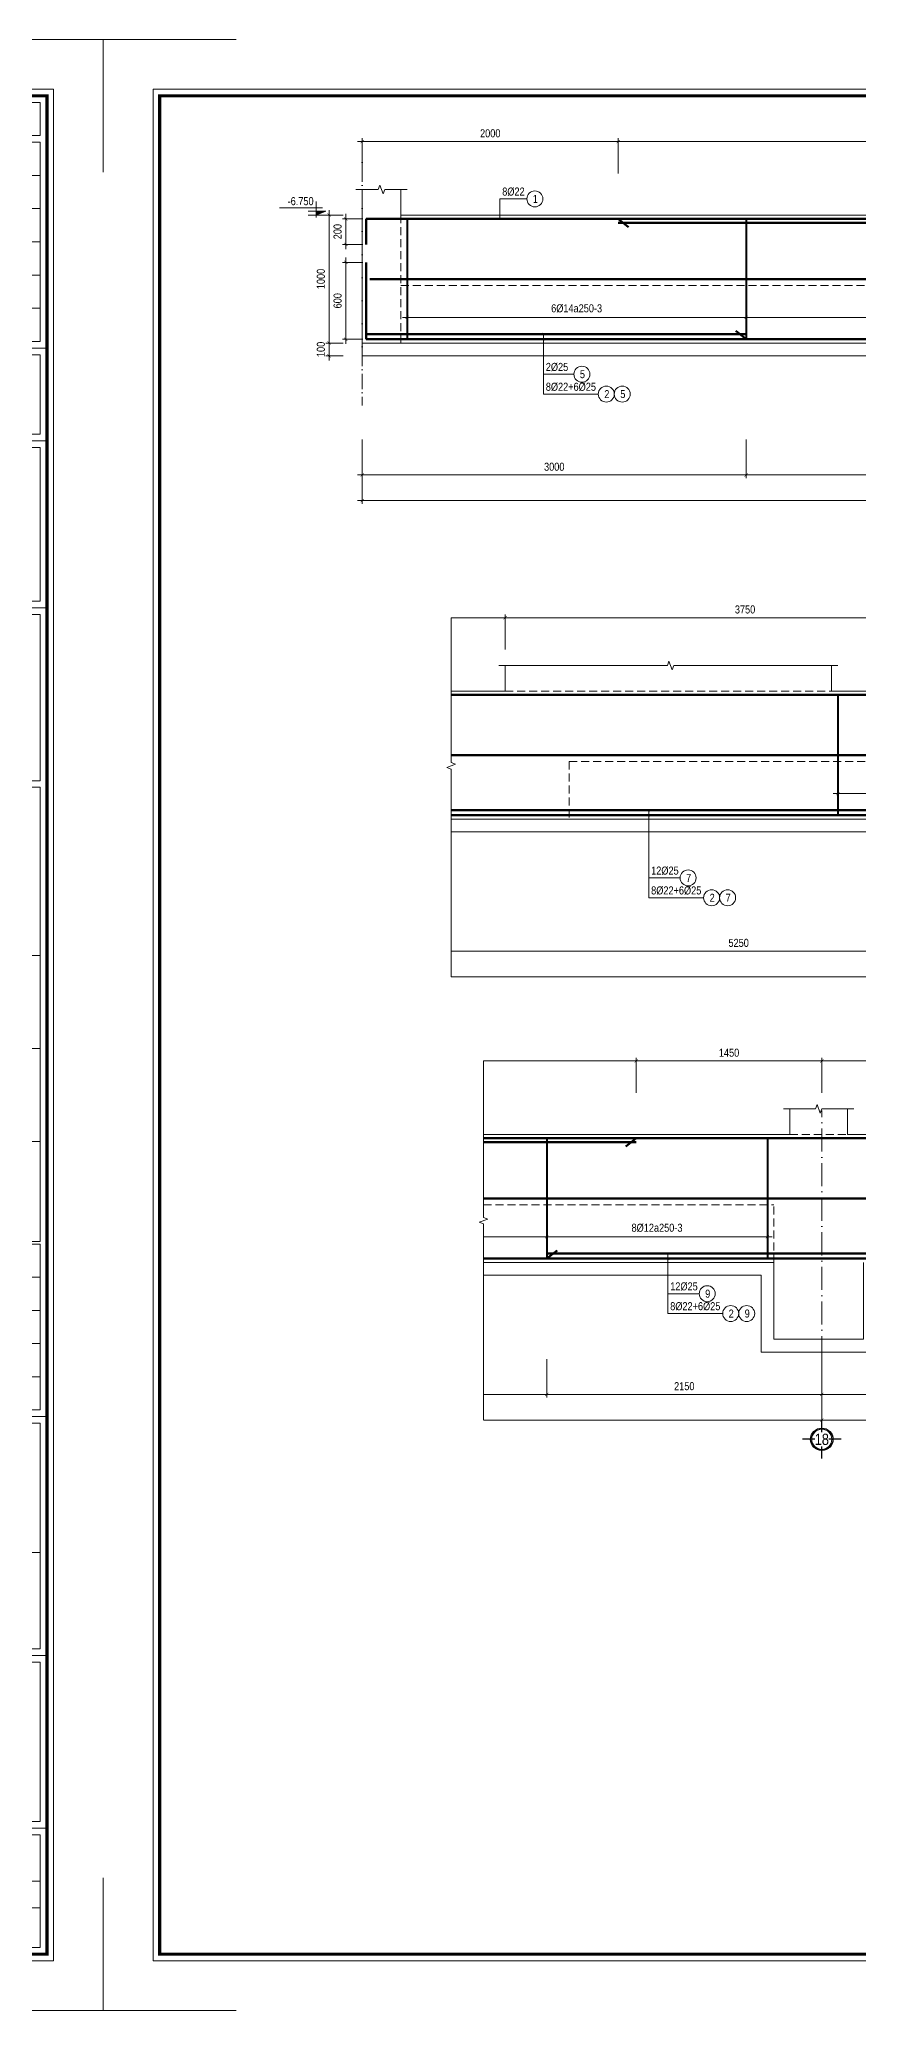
# Model space of a CAD drawing. Header units: millimetres. Extents: x 3014920 to 3563667, y -1638653 to -1356471.
# Drawn here: x 3214324 to 3220726, y -1621074 to -1605675 of the extents above; entities that cross this region are included whole.
import ezdxf
from ezdxf.enums import TextEntityAlignment as Align
from ezdxf.xclip import XClip

# ---------------------------------------------------------------- set-up
doc = ezdxf.new("R2010")
doc.units = ezdxf.units.MM
doc.header["$MEASUREMENT"] = 0
doc.header["$XCLIPFRAME"] = 0
doc.header["$PDMODE"] = 2
for name, pattern in [('6 TANG DIEN HINH 14-15$0$ACAD_ISO10W100', [18, 12, -3, 0, -3]), ('ACAD_ISO04W100', [30, 24, -3, 0, -3]), ('HIDDEN', [0.375, 0.25, -0.125])]:
    doc.linetypes.add(name, pattern=pattern)
doc.layers.get('0').update_dxf_attribs({"lineweight": 9})
doc.layers.get('Defpoints').update_dxf_attribs({"color": 10, "lineweight": 0})
for name, color, linetype, lineweight in [('2', 2, 'Continuous', 20), ('CDAI', 21, 'Continuous', 40), ('CTHEP', 50, 'Continuous', 50), ('DBAO', 90, 'Continuous', 13), ('DGIONG', 130, 'Continuous', 13), ('DMo', 9, 'HIDDEN', 9), ('HATCH', 154, 'Continuous', 9), ('KTH', 154, 'Continuous', 9), ('Net khuat', 8, 'HIDDEN', 13), ('TEXT', 7, 'Continuous', 15), ('TRUC', 251, 'ACAD_ISO04W100', 9)]:
    doc.layers.add(name, color=color, linetype=linetype, lineweight=lineweight)
doc.layers.add('8', color=8, linetype='Continuous')
doc.styles.add('HELVECONDENSE', font='VHELVCN_0.TTF')
doc.styles.add('Star-HelCon', font='VHELVCN_0.TTF')
doc.styles.add('TTP-HelCon', font='VHELVCN_0.TTF')
doc.styles.add('VNI-HELVE-CONDENSE', font='VHELVCN_0.TTF')
doc.dimstyles.new('kc-25', dxfattribs={"dimtxt": 62.5, "dimasz": 20, "dimexe": 20, "dimexo": 50, "dimgap": 25, "dimtad": 3, "dimdec": 0, "dimzin": 0, "dimdsep": 46, "dimtxsty": 'VNI-HELVE-CONDENSE', "dimblk": 'DIM', "dimcen": 2.5, "dimclrd": 256, "dimclre": 154, "dimclrt": 7, "dimaunit": 1, "dimadec": 0, "dimazin": 0, "dimtfac": 1, "dimtdec": 0, "dimtix": 1, "dimtmove": 0, "dimatfit": 3, "dimldrblk": 'DOT', "dimfxl": 1, "dimtolj": 1, "dimtzin": 0, "dimarcsym": 0})
doc.dimstyles.new('TTP-25', dxfattribs={"dimscale": 25, "dimtxt": 2.5, "dimasz": 1, "dimexe": 1, "dimexo": 1, "dimgap": 0.09, "dimtad": 0, "dimdec": 4, "dimrnd": 1, "dimzin": 9, "dimdsep": 46, "dimtxsty": 'TTP-HelCon', "dimblk": 'ARCHTICK', "dimcen": 0.09, "dimdle": 1.5, "dimclrd": 256, "dimclre": 256, "dimclrt": 7, "dimadec": 0, "dimazin": 0, "dimtfac": 1, "dimtdec": 4, "dimtmove": 0, "dimatfit": 3, "dimldrblk": 'ARCHTICK', "dimfxl": 1, "dimtvp": 1, "dimtolj": 1, "dimtzin": 0, "dimarcsym": 0})

# ---------------------------------------------------------------- blocks, each defined once
blk = doc.blocks.new('_ArchTick')
at = {"color": 0, "linetype": 'ByBlock', "const_width": 0.15}
blk.add_lwpolyline([(-0.5, -0.5), (0.5, 0.5)], dxfattribs=at)
blk = doc.blocks.new('*D622')
at = {"layer": 'Defpoints', "color": 0, "transparency": 16777216}
for p in [(12350, 574), (12350, 300), (16100, 300)]:
    blk.add_point(p, dxfattribs=at)
at = {"layer": 'KTH', "lineweight": -2, "transparency": 16777216}
for p, q in [((16138, 574), (12312, 574)), ((12350, 325), (12350, 599)), ((16100, 325), (16100, 599))]:
    blk.add_line(p, q, dxfattribs=at)
at = {"layer": 'KTH', "lineweight": -2, "transparency": 16777216, "xscale": 25, "yscale": 25, "zscale": 25, "rotation": 180}
blk.add_blockref('_ArchTick', (12350, 574), dxfattribs=at)
at = {"layer": 'KTH', "lineweight": -2, "transparency": 16777216, "xscale": 25, "yscale": 25, "zscale": 25}
blk.add_blockref('_ArchTick', (16100, 574), dxfattribs=at)
at = {"layer": 'KTH', "color": 7, "transparency": 16777216, "insert": (14225, 638), "char_height": 62.5, "attachment_point": 5, "style": 'TTP-HelCon'}
blk.add_mtext('\\A1;3750', dxfattribs=at)
blk = doc.blocks.new('*D623')
at = {"layer": 'Defpoints', "color": 0, "transparency": 16777216}
for p in [(1500, 574), (1500, 300), (3500, 300)]:
    blk.add_point(p, dxfattribs=at)
at = {"layer": 'KTH', "lineweight": -2, "transparency": 16777216}
for p, q in [((3538, 574), (1462, 574)), ((1500, 325), (1500, 599)), ((3500, 325), (3500, 599))]:
    blk.add_line(p, q, dxfattribs=at)
at = {"layer": 'KTH', "lineweight": -2, "transparency": 16777216, "xscale": 25, "yscale": 25, "zscale": 25, "rotation": 180}
blk.add_blockref('_ArchTick', (1500, 574), dxfattribs=at)
at = {"layer": 'KTH', "lineweight": -2, "transparency": 16777216, "xscale": 25, "yscale": 25, "zscale": 25}
blk.add_blockref('_ArchTick', (3500, 574), dxfattribs=at)
at = {"layer": 'KTH', "color": 7, "transparency": 16777216, "insert": (2500, 638), "char_height": 62.5, "attachment_point": 5, "style": 'TTP-HelCon'}
blk.add_mtext('\\A1;2000', dxfattribs=at)
blk = doc.blocks.new('*D624')
at = {"layer": 'Defpoints', "color": 0, "transparency": 16777216}
for p in [(11550, -1730), (16800, -1730), (16800, -2031)]:
    blk.add_point(p, dxfattribs=at)
at = {"layer": 'KTH', "lineweight": -2, "transparency": 16777216}
for p, q in [((11550, -1755), (11550, -2056)), ((16800, -1755), (16800, -2056)), ((11513, -2031), (16838, -2031))]:
    blk.add_line(p, q, dxfattribs=at)
at = {"layer": 'KTH', "lineweight": -2, "transparency": 16777216, "xscale": 25, "yscale": 25, "zscale": 25, "rotation": 180}
blk.add_blockref('_ArchTick', (11550, -2031), dxfattribs=at)
at = {"layer": 'KTH', "lineweight": -2, "transparency": 16777216, "xscale": 25, "yscale": 25, "zscale": 25}
blk.add_blockref('_ArchTick', (16800, -2031), dxfattribs=at)
at = {"layer": 'KTH', "color": 7, "transparency": 16777216, "insert": (14175, -1967), "char_height": 62.5, "attachment_point": 5, "style": 'TTP-HelCon'}
blk.add_mtext('\\A1;5250', dxfattribs=at)
blk = doc.blocks.new('*D625')
at = {"layer": 'Defpoints', "color": 0, "transparency": 16777216}
for p in [(1850, -603), (4500, -603), (4500, -800)]:
    blk.add_point(p, dxfattribs=at)
at = {"layer": 'KTH', "lineweight": -2, "transparency": 16777216}
for p, q in [((1850, -628), (1850, -825)), ((4500, -628), (4500, -825)), ((1813, -800), (4538, -800))]:
    blk.add_line(p, q, dxfattribs=at)
at = {"layer": 'KTH', "lineweight": -2, "transparency": 16777216, "xscale": 25, "yscale": 25, "zscale": 25, "rotation": 180}
blk.add_blockref('_ArchTick', (1850, -800), dxfattribs=at)
at = {"layer": 'KTH', "lineweight": -2, "transparency": 16777216, "xscale": 25, "yscale": 25, "zscale": 25}
blk.add_blockref('_ArchTick', (4500, -800), dxfattribs=at)
at = {"layer": 'KTH', "color": 7, "transparency": 16777216, "insert": (3175, -730), "char_height": 62.5, "attachment_point": 5, "style": 'TTP-HelCon'}
blk.add_mtext('\\A1;6Þ14a250-3', dxfattribs=at)
blk = doc.blocks.new('*D626')
at = {"layer": 'Defpoints', "color": 0, "transparency": 16777216}
for p in [(16800, -603), (20600, -603), (20600, -800)]:
    blk.add_point(p, dxfattribs=at)
at = {"layer": 'KTH', "lineweight": -2, "transparency": 16777216}
for p, q in [((16800, -628), (16800, -825)), ((20600, -628), (20600, -825)), ((16763, -800), (20638, -800))]:
    blk.add_line(p, q, dxfattribs=at)
at = {"layer": 'KTH', "lineweight": -2, "transparency": 16777216, "xscale": 25, "yscale": 25, "zscale": 25, "rotation": 180}
blk.add_blockref('_ArchTick', (16800, -800), dxfattribs=at)
at = {"layer": 'KTH', "lineweight": -2, "transparency": 16777216, "xscale": 25, "yscale": 25, "zscale": 25}
blk.add_blockref('_ArchTick', (20600, -800), dxfattribs=at)
at = {"layer": 'KTH', "color": 7, "transparency": 16777216, "insert": (18700, -730), "char_height": 62.5, "attachment_point": 5, "style": 'TTP-HelCon'}
blk.add_mtext('\\A1;6Þ14a300-3', dxfattribs=at)
blk = doc.blocks.new('CODE')
at = {"layer": 'DBAO'}
for p, q in [((-63, 0), (-138, 30)), ((-138, 30), (0, 30)), ((-138, 0), (0, 0)), ((-113, 55), (224, 55)), ((-63, -20), (-63, 105))]:
    blk.add_line(p, q, dxfattribs=at)
at = {"layer": 'HATCH', "color": 1}
blk.add_solid([(-63, 0), (-138, 30), (-63, 30)], dxfattribs=at)
blk = doc.blocks.new('*D627')
at = {"layer": 'Defpoints', "color": 0, "transparency": 16777216}
for p in [(1500, -1730), (4500, -1730), (1500, -2031)]:
    blk.add_point(p, dxfattribs=at)
at = {"layer": 'KTH', "lineweight": -2, "transparency": 16777216}
for p, q in [((1500, -1755), (1500, -2056)), ((4500, -1755), (4500, -2056)), ((4538, -2031), (1462, -2031))]:
    blk.add_line(p, q, dxfattribs=at)
at = {"layer": 'KTH', "lineweight": -2, "transparency": 16777216, "xscale": 25, "yscale": 25, "zscale": 25, "rotation": 180}
blk.add_blockref('_ArchTick', (1500, -2031), dxfattribs=at)
at = {"layer": 'KTH', "lineweight": -2, "transparency": 16777216, "xscale": 25, "yscale": 25, "zscale": 25}
blk.add_blockref('_ArchTick', (4500, -2031), dxfattribs=at)
at = {"layer": 'KTH', "color": 7, "transparency": 16777216, "insert": (3000, -1967), "char_height": 62.5, "attachment_point": 5, "style": 'TTP-HelCon'}
blk.add_mtext('\\A1;3000', dxfattribs=at)
blk = doc.blocks.new('*D628')
at = {"layer": 'Defpoints', "color": 0, "transparency": 16777216}
for p in [(22750, -1730), (24750, -1730), (22750, -2031)]:
    blk.add_point(p, dxfattribs=at)
at = {"layer": 'KTH', "lineweight": -2, "transparency": 16777216}
for p, q in [((22750, -1755), (22750, -2056)), ((24750, -1755), (24750, -2056)), ((24787, -2031), (22712, -2031))]:
    blk.add_line(p, q, dxfattribs=at)
at = {"layer": 'KTH', "lineweight": -2, "transparency": 16777216, "xscale": 25, "yscale": 25, "zscale": 25, "rotation": 180}
blk.add_blockref('_ArchTick', (22750, -2031), dxfattribs=at)
at = {"layer": 'KTH', "lineweight": -2, "transparency": 16777216, "xscale": 25, "yscale": 25, "zscale": 25}
blk.add_blockref('_ArchTick', (24750, -2031), dxfattribs=at)
at = {"layer": 'KTH', "color": 7, "transparency": 16777216, "insert": (23750, -1967), "char_height": 62.5, "attachment_point": 5, "style": 'TTP-HelCon'}
blk.add_mtext('\\A1;2000', dxfattribs=at)
blk = doc.blocks.new('*D630')
at = {"layer": 'Defpoints', "color": 0, "transparency": 16777216}
for p in [(10650, 574), (3500, 300), (10650, 300)]:
    blk.add_point(p, dxfattribs=at)
at = {"layer": 'KTH', "lineweight": -2, "transparency": 16777216}
for p, q in [((3463, 574), (10688, 574)), ((3500, 325), (3500, 599)), ((10650, 325), (10650, 599))]:
    blk.add_line(p, q, dxfattribs=at)
at = {"layer": 'KTH', "lineweight": -2, "transparency": 16777216, "xscale": 25, "yscale": 25, "zscale": 25, "rotation": 180}
blk.add_blockref('_ArchTick', (3500, 574), dxfattribs=at)
at = {"layer": 'KTH', "lineweight": -2, "transparency": 16777216, "xscale": 25, "yscale": 25, "zscale": 25}
blk.add_blockref('_ArchTick', (10650, 574), dxfattribs=at)
at = {"layer": 'KTH', "color": 7, "transparency": 16777216, "insert": (7075, 638), "char_height": 62.5, "attachment_point": 5, "style": 'TTP-HelCon'}
blk.add_mtext('\\A1;7150', dxfattribs=at)
blk = doc.blocks.new('*D631')
at = {"layer": 'Defpoints', "color": 0, "transparency": 16777216}
for p in [(12350, 574), (10650, 300), (12350, 300)]:
    blk.add_point(p, dxfattribs=at)
at = {"layer": 'KTH', "lineweight": -2, "transparency": 16777216}
for p, q in [((10613, 574), (12387, 574)), ((10650, 325), (10650, 599)), ((12350, 325), (12350, 599))]:
    blk.add_line(p, q, dxfattribs=at)
at = {"layer": 'KTH', "lineweight": -2, "transparency": 16777216, "xscale": 25, "yscale": 25, "zscale": 25, "rotation": 180}
blk.add_blockref('_ArchTick', (10650, 574), dxfattribs=at)
at = {"layer": 'KTH', "lineweight": -2, "transparency": 16777216, "xscale": 25, "yscale": 25, "zscale": 25}
blk.add_blockref('_ArchTick', (12350, 574), dxfattribs=at)
at = {"layer": 'KTH', "color": 7, "transparency": 16777216, "insert": (11500, 638), "char_height": 62.5, "attachment_point": 5, "style": 'TTP-HelCon'}
blk.add_mtext('\\A1;1700', dxfattribs=at)
blk = doc.blocks.new('*D632')
at = {"layer": 'Defpoints', "color": 0, "transparency": 16777216}
for p in [(4500, -1730), (9650, -1730), (9650, -2031)]:
    blk.add_point(p, dxfattribs=at)
at = {"layer": 'KTH', "lineweight": -2, "transparency": 16777216}
for p, q in [((4500, -1755), (4500, -2056)), ((9650, -1755), (9650, -2056)), ((4463, -2031), (9688, -2031))]:
    blk.add_line(p, q, dxfattribs=at)
at = {"layer": 'KTH', "lineweight": -2, "transparency": 16777216, "xscale": 25, "yscale": 25, "zscale": 25, "rotation": 180}
blk.add_blockref('_ArchTick', (4500, -2031), dxfattribs=at)
at = {"layer": 'KTH', "lineweight": -2, "transparency": 16777216, "xscale": 25, "yscale": 25, "zscale": 25}
blk.add_blockref('_ArchTick', (9650, -2031), dxfattribs=at)
at = {"layer": 'KTH', "color": 7, "transparency": 16777216, "insert": (7075, -1967), "char_height": 62.5, "attachment_point": 5, "style": 'TTP-HelCon'}
blk.add_mtext('\\A1;5150', dxfattribs=at)
blk = doc.blocks.new('*D634')
at = {"layer": 'Defpoints', "color": 0, "transparency": 16777216}
for p in [(1500, -1730), (10500, -1730), (10500, -2231)]:
    blk.add_point(p, dxfattribs=at)
at = {"layer": 'KTH', "lineweight": -2, "transparency": 16777216}
for p, q in [((1500, -1755), (1500, -2256)), ((10500, -1755), (10500, -2256)), ((1462, -2231), (10538, -2231))]:
    blk.add_line(p, q, dxfattribs=at)
at = {"layer": 'KTH', "lineweight": -2, "transparency": 16777216, "xscale": 25, "yscale": 25, "zscale": 25, "rotation": 180}
blk.add_blockref('_ArchTick', (1500, -2231), dxfattribs=at)
at = {"layer": 'KTH', "lineweight": -2, "transparency": 16777216, "xscale": 25, "yscale": 25, "zscale": 25}
blk.add_blockref('_ArchTick', (10500, -2231), dxfattribs=at)
at = {"layer": 'KTH', "color": 7, "transparency": 16777216, "insert": (6000, -2167), "char_height": 62.5, "attachment_point": 5, "style": 'TTP-HelCon'}
blk.add_mtext('\\A1;9000', dxfattribs=at)
blk = doc.blocks.new('*D636')
at = {"layer": 'Defpoints', "color": 0, "transparency": 16777216}
for p in [(4500, -603), (7850, -603), (4500, -800)]:
    blk.add_point(p, dxfattribs=at)
at = {"layer": 'KTH', "lineweight": -2, "transparency": 16777216}
for p, q in [((4500, -628), (4500, -825)), ((7850, -628), (7850, -825)), ((7887, -800), (4463, -800))]:
    blk.add_line(p, q, dxfattribs=at)
at = {"layer": 'KTH', "lineweight": -2, "transparency": 16777216, "xscale": 25, "yscale": 25, "zscale": 25, "rotation": 180}
blk.add_blockref('_ArchTick', (4500, -800), dxfattribs=at)
at = {"layer": 'KTH', "lineweight": -2, "transparency": 16777216, "xscale": 25, "yscale": 25, "zscale": 25}
blk.add_blockref('_ArchTick', (7850, -800), dxfattribs=at)
at = {"layer": 'KTH', "color": 7, "transparency": 16777216, "insert": (6175, -730), "char_height": 62.5, "attachment_point": 5, "style": 'TTP-HelCon'}
blk.add_mtext('\\A1;6Þ14a300-3', dxfattribs=at)
blk = doc.blocks.new('DIM')
h = blk.add_hatch(color=1)
h.paths.add_polyline_path([(0.49, 0.29, 1), (0.29, 0.49), (-0.19, 0), (0.19, 0)])
h.paths.add_polyline_path([(0.19, 0), (-0.19, 0), (-0.49, -0.29, 1), (-0.29, -0.49)])
at = {"color": 9}
for p, q in [((-0.19, 0), (-1.5, 0)), ((0.19, 0), (1.5, 0))]:
    blk.add_line(p, q, dxfattribs=at)
at = {"color": 1}
for p, q in [((-0.49, -0.29), (0.29, 0.49)), ((-0.29, -0.49), (0.49, 0.29)), ((-0.19, 0), (0.19, 0))]:
    blk.add_line(p, q, dxfattribs=at)
blk.add_arc((-0.39, -0.39), 0.138, 135, 315, dxfattribs=at)
blk = doc.blocks.new('*D639')
at = {"layer": 'Defpoints', "color": 0, "transparency": 16777216}
for p in [(20600, -603), (22325, -500), (20600, -800)]:
    blk.add_point(p, dxfattribs=at)
at = {"layer": 'KTH', "lineweight": -2, "transparency": 16777216}
for p, q in [((22325, -525), (22325, -825)), ((20600, -628), (20600, -825)), ((22362, -800), (20562, -800))]:
    blk.add_line(p, q, dxfattribs=at)
at = {"layer": 'KTH', "lineweight": -2, "transparency": 16777216, "xscale": 25, "yscale": 25, "zscale": 25, "rotation": 180}
blk.add_blockref('_ArchTick', (20600, -800), dxfattribs=at)
at = {"layer": 'KTH', "lineweight": -2, "transparency": 16777216, "xscale": 25, "yscale": 25, "zscale": 25}
blk.add_blockref('_ArchTick', (22325, -800), dxfattribs=at)
at = {"layer": 'KTH', "color": 7, "transparency": 16777216, "insert": (21462, -730), "char_height": 62.5, "attachment_point": 5, "style": 'TTP-HelCon'}
blk.add_mtext('\\A1;8Þ12a250-3', dxfattribs=at)
blk = doc.blocks.new('*D640')
at = {"layer": 'Defpoints', "color": 0, "transparency": 16777216}
for p in [(20600, -1730), (22750, -1730), (20600, -2031)]:
    blk.add_point(p, dxfattribs=at)
at = {"layer": 'KTH', "lineweight": -2, "transparency": 16777216}
for p, q in [((20600, -1755), (20600, -2056)), ((22750, -1755), (22750, -2056)), ((22787, -2031), (20563, -2031))]:
    blk.add_line(p, q, dxfattribs=at)
at = {"layer": 'KTH', "lineweight": -2, "transparency": 16777216, "xscale": 25, "yscale": 25, "zscale": 25, "rotation": 180}
blk.add_blockref('_ArchTick', (20600, -2031), dxfattribs=at)
at = {"layer": 'KTH', "lineweight": -2, "transparency": 16777216, "xscale": 25, "yscale": 25, "zscale": 25}
blk.add_blockref('_ArchTick', (22750, -2031), dxfattribs=at)
at = {"layer": 'KTH', "color": 7, "transparency": 16777216, "insert": (21675, -1967), "char_height": 62.5, "attachment_point": 5, "style": 'TTP-HelCon'}
blk.add_mtext('\\A1;2150', dxfattribs=at)
blk = doc.blocks.new('*D641')
at = {"layer": 'Defpoints', "color": 0, "transparency": 16777216}
for p in [(16800, -1730), (20600, -1730), (20600, -2031)]:
    blk.add_point(p, dxfattribs=at)
at = {"layer": 'KTH', "lineweight": -2, "transparency": 16777216}
for p, q in [((16800, -1755), (16800, -2056)), ((20600, -1755), (20600, -2056)), ((16763, -2031), (20638, -2031))]:
    blk.add_line(p, q, dxfattribs=at)
at = {"layer": 'KTH', "lineweight": -2, "transparency": 16777216, "xscale": 25, "yscale": 25, "zscale": 25, "rotation": 180}
blk.add_blockref('_ArchTick', (16800, -2031), dxfattribs=at)
at = {"layer": 'KTH', "lineweight": -2, "transparency": 16777216, "xscale": 25, "yscale": 25, "zscale": 25}
blk.add_blockref('_ArchTick', (20600, -2031), dxfattribs=at)
at = {"layer": 'KTH', "color": 7, "transparency": 16777216, "insert": (18700, -1967), "char_height": 62.5, "attachment_point": 5, "style": 'TTP-HelCon'}
blk.add_mtext('\\A1;3800', dxfattribs=at)
blk = doc.blocks.new('*D645')
at = {"layer": 'Defpoints', "color": 0, "transparency": 16777216}
for p in [(1376, -1000), (1240, -1100), (1376, -1100)]:
    blk.add_point(p, dxfattribs=at)
at = {"layer": 'KTH', "lineweight": -2, "transparency": 16777216}
for p, q in [((1351, -1000), (1215, -1000)), ((1240, -962), (1240, -1137)), ((1351, -1100), (1215, -1100))]:
    blk.add_line(p, q, dxfattribs=at)
at = {"layer": 'KTH', "lineweight": -2, "transparency": 16777216, "xscale": 25, "yscale": 25, "zscale": 25}
for p, rotation in [((1240, -1000), 90), ((1240, -1100), 270)]:
    blk.add_blockref('_ArchTick', p, dxfattribs=dict(at, rotation=rotation))
at = {"layer": 'KTH', "color": 7, "transparency": 16777216, "insert": (1176, -1050), "char_height": 62.5, "attachment_point": 5, "rotation": 90, "style": 'TTP-HelCon'}
blk.add_mtext('\\A1;100', dxfattribs=at)
blk = doc.blocks.new('*D646')
at = {"layer": 'Defpoints', "color": 0, "transparency": 16777216}
for p in [(1376, 0), (1240, -1000), (1376, -1000)]:
    blk.add_point(p, dxfattribs=at)
at = {"layer": 'KTH', "lineweight": -2, "transparency": 16777216}
for p, q in [((1351, 0), (1215, 0)), ((1240, 38), (1240, -1038)), ((1351, -1000), (1215, -1000))]:
    blk.add_line(p, q, dxfattribs=at)
at = {"layer": 'KTH', "lineweight": -2, "transparency": 16777216, "xscale": 25, "yscale": 25, "zscale": 25}
for p, rotation in [((1240, 0), 90), ((1240, -1000), 270)]:
    blk.add_blockref('_ArchTick', p, dxfattribs=dict(at, rotation=rotation))
at = {"layer": 'KTH', "color": 7, "transparency": 16777216, "insert": (1176, -500), "char_height": 62.5, "attachment_point": 5, "rotation": 90, "style": 'TTP-HelCon'}
blk.add_mtext('\\A1;1000', dxfattribs=at)
blk = doc.blocks.new('*D647')
at = {"layer": 'Defpoints', "color": 0, "transparency": 16777216}
for p in [(22750, -2031), (33200, -2130), (33200, -2231)]:
    blk.add_point(p, dxfattribs=at)
at = {"layer": 'KTH', "lineweight": -2, "transparency": 16777216}
for p, q in [((22750, -2056), (22750, -2256)), ((33200, -2155), (33200, -2256)), ((22712, -2231), (33237, -2231))]:
    blk.add_line(p, q, dxfattribs=at)
at = {"layer": 'KTH', "lineweight": -2, "transparency": 16777216, "xscale": 25, "yscale": 25, "zscale": 25, "rotation": 180}
blk.add_blockref('_ArchTick', (22750, -2231), dxfattribs=at)
at = {"layer": 'KTH', "lineweight": -2, "transparency": 16777216, "xscale": 25, "yscale": 25, "zscale": 25}
blk.add_blockref('_ArchTick', (33200, -2231), dxfattribs=at)
at = {"layer": 'KTH', "color": 7, "transparency": 16777216, "insert": (27975, -2167), "char_height": 62.5, "attachment_point": 5, "style": 'TTP-HelCon'}
blk.add_mtext('\\A1;10450', dxfattribs=at)
blk = doc.blocks.new('dau truc')
blk.add_circle((0, 0), 180)
at = {"layer": '8'}
for p, q in [((0, 127), (0, 345)), ((-127, 0), (-345, 0)), ((0, -345), (0, -127)), ((345, 0), (127, 0))]:
    blk.add_line(p, q, dxfattribs=at)
blk.add_circle((0, 0), 200, dxfattribs=at)
at = {"layer": 'TEXT', "style": 'HELVECONDENSE'}
blk.add_attdef('A', text='', height=233, dxfattribs=at).set_placement((0, 0), align=Align.MIDDLE)
blk = doc.blocks.new('*D648')
at = {"layer": 'Defpoints', "color": 0, "transparency": 16777216}
for p in [(10500, -1730), (22750, -2031), (10500, -2231)]:
    blk.add_point(p, dxfattribs=at)
at = {"layer": 'KTH', "lineweight": -2, "transparency": 16777216}
for p, q in [((10500, -1755), (10500, -2256)), ((22750, -2056), (22750, -2256)), ((22787, -2231), (10463, -2231))]:
    blk.add_line(p, q, dxfattribs=at)
at = {"layer": 'KTH', "lineweight": -2, "transparency": 16777216, "xscale": 25, "yscale": 25, "zscale": 25, "rotation": 180}
blk.add_blockref('_ArchTick', (10500, -2231), dxfattribs=at)
at = {"layer": 'KTH', "lineweight": -2, "transparency": 16777216, "xscale": 25, "yscale": 25, "zscale": 25}
blk.add_blockref('_ArchTick', (22750, -2231), dxfattribs=at)
at = {"layer": 'KTH', "color": 7, "transparency": 16777216, "insert": (16625, -2167), "char_height": 62.5, "attachment_point": 5, "style": 'TTP-HelCon'}
blk.add_mtext('\\A1;12250', dxfattribs=at)
blk = doc.blocks.new('*D649')
at = {"layer": 'Defpoints', "color": 0, "transparency": 16777216}
for p in [(21300, 574), (16100, 300), (21300, 300)]:
    blk.add_point(p, dxfattribs=at)
at = {"layer": 'KTH', "lineweight": -2, "transparency": 16777216}
for p, q in [((16063, 574), (21338, 574)), ((16100, 325), (16100, 599)), ((21300, 325), (21300, 599))]:
    blk.add_line(p, q, dxfattribs=at)
at = {"layer": 'KTH', "lineweight": -2, "transparency": 16777216, "xscale": 25, "yscale": 25, "zscale": 25, "rotation": 180}
blk.add_blockref('_ArchTick', (16100, 574), dxfattribs=at)
at = {"layer": 'KTH', "lineweight": -2, "transparency": 16777216, "xscale": 25, "yscale": 25, "zscale": 25}
blk.add_blockref('_ArchTick', (21300, 574), dxfattribs=at)
at = {"layer": 'KTH', "color": 7, "transparency": 16777216, "insert": (18700, 638), "char_height": 62.5, "attachment_point": 5, "style": 'TTP-HelCon'}
blk.add_mtext('\\A1;5200', dxfattribs=at)
blk = doc.blocks.new('*D650')
at = {"layer": 'Defpoints', "color": 0, "transparency": 16777216}
for p in [(22750, 574), (21300, 300), (22750, 300)]:
    blk.add_point(p, dxfattribs=at)
at = {"layer": 'KTH', "lineweight": -2, "transparency": 16777216}
for p, q in [((21262, 574), (22788, 574)), ((21300, 325), (21300, 599)), ((22750, 325), (22750, 599))]:
    blk.add_line(p, q, dxfattribs=at)
at = {"layer": 'KTH', "lineweight": -2, "transparency": 16777216, "xscale": 25, "yscale": 25, "zscale": 25, "rotation": 180}
blk.add_blockref('_ArchTick', (21300, 574), dxfattribs=at)
at = {"layer": 'KTH', "lineweight": -2, "transparency": 16777216, "xscale": 25, "yscale": 25, "zscale": 25}
blk.add_blockref('_ArchTick', (22750, 574), dxfattribs=at)
at = {"layer": 'KTH', "color": 7, "transparency": 16777216, "insert": (22025, 638), "char_height": 62.5, "attachment_point": 5, "style": 'TTP-HelCon'}
blk.add_mtext('\\A1;1450', dxfattribs=at)
blk = doc.blocks.new('*D651')
at = {"layer": 'Defpoints', "color": 0, "transparency": 16777216}
for p in [(22750, 574), (22750, 300), (24050, 300)]:
    blk.add_point(p, dxfattribs=at)
at = {"layer": 'KTH', "lineweight": -2, "transparency": 16777216}
for p, q in [((24087, 574), (22713, 574)), ((22750, 325), (22750, 599)), ((24050, 325), (24050, 599))]:
    blk.add_line(p, q, dxfattribs=at)
at = {"layer": 'KTH', "lineweight": -2, "transparency": 16777216, "xscale": 25, "yscale": 25, "zscale": 25, "rotation": 180}
blk.add_blockref('_ArchTick', (22750, 574), dxfattribs=at)
at = {"layer": 'KTH', "lineweight": -2, "transparency": 16777216, "xscale": 25, "yscale": 25, "zscale": 25}
blk.add_blockref('_ArchTick', (24050, 574), dxfattribs=at)
at = {"layer": 'KTH', "color": 7, "transparency": 16777216, "insert": (23400, 638), "char_height": 62.5, "attachment_point": 5, "style": 'TTP-HelCon'}
blk.add_mtext('\\A1;1300', dxfattribs=at)
blk = doc.blocks.new('*D654')
at = {"layer": 'Defpoints', "color": 0, "transparency": 16777216}
for p in [(14950, -603), (16800, -603), (14950, -800)]:
    blk.add_point(p, dxfattribs=at)
at = {"layer": 'KTH', "lineweight": -2, "transparency": 16777216}
for p, q in [((14950, -628), (14950, -825)), ((16800, -628), (16800, -825)), ((16838, -800), (14913, -800))]:
    blk.add_line(p, q, dxfattribs=at)
at = {"layer": 'KTH', "lineweight": -2, "transparency": 16777216, "xscale": 25, "yscale": 25, "zscale": 25, "rotation": 180}
blk.add_blockref('_ArchTick', (14950, -800), dxfattribs=at)
at = {"layer": 'KTH', "lineweight": -2, "transparency": 16777216, "xscale": 25, "yscale": 25, "zscale": 25}
blk.add_blockref('_ArchTick', (16800, -800), dxfattribs=at)
at = {"layer": 'KTH', "color": 7, "transparency": 16777216, "insert": (15875, -730), "char_height": 62.5, "attachment_point": 5, "style": 'TTP-HelCon'}
blk.add_mtext('\\A1;6Þ14a250-3', dxfattribs=at)
blk = doc.blocks.new('*D655')
at = {"layer": 'Defpoints', "color": 0, "transparency": 16777216}
for p in [(1530, -30), (1371, -230), (1530, -230)]:
    blk.add_point(p, dxfattribs=at)
at = {"layer": 'KTH', "lineweight": -2, "transparency": 16777216}
for p, q in [((1371, 8), (1371, -267)), ((1505, -30), (1346, -30)), ((1505, -230), (1346, -230))]:
    blk.add_line(p, q, dxfattribs=at)
at = {"layer": 'KTH', "lineweight": -2, "transparency": 16777216, "xscale": 25, "yscale": 25, "zscale": 25}
for p, rotation in [((1371, -30), 90), ((1371, -230), 270)]:
    blk.add_blockref('_ArchTick', p, dxfattribs=dict(at, rotation=rotation))
at = {"layer": 'KTH', "color": 7, "transparency": 16777216, "insert": (1307, -130), "char_height": 62.5, "attachment_point": 5, "rotation": 90, "style": 'TTP-HelCon'}
blk.add_mtext('\\A1;200', dxfattribs=at)
blk = doc.blocks.new('*D656')
at = {"layer": 'Defpoints', "color": 0, "transparency": 16777216}
for p in [(1530, -370), (1371, -970), (1530, -970)]:
    blk.add_point(p, dxfattribs=at)
at = {"layer": 'KTH', "lineweight": -2, "transparency": 16777216}
for p, q in [((1505, -370), (1346, -370)), ((1371, -332), (1371, -1007)), ((1505, -970), (1346, -970))]:
    blk.add_line(p, q, dxfattribs=at)
at = {"layer": 'KTH', "lineweight": -2, "transparency": 16777216, "xscale": 25, "yscale": 25, "zscale": 25}
for p, rotation in [((1371, -370), 90), ((1371, -970), 270)]:
    blk.add_blockref('_ArchTick', p, dxfattribs=dict(at, rotation=rotation))
at = {"layer": 'KTH', "color": 7, "transparency": 16777216, "insert": (1307, -670), "char_height": 62.5, "attachment_point": 5, "rotation": 90, "style": 'TTP-HelCon'}
blk.add_mtext('\\A1;600', dxfattribs=at)
blk = doc.blocks.new('2Y-42')
at = {"layer": 'CTHEP'}
for p, q in [((16223.38218, -30), (48174.99989, -30)), ((48199.99989, -490), (16282.07258, -490)), ((48199.99989, -950), (16282.07258, -950)), ((48199.99989, -1404.18468), (16293.11825, -1410.12077)), ((16224.54167, -1870), (48173.8404, -1870))]:
    blk.add_line(p, q, dxfattribs=at)
at = {"layer": 'DBAO', "linetype": 'Continuous'}
for p, q in [((32424.99248, 0), (39874.99983, 0)), ((16199.99991, -1900), (40499.99992, -1900))]:
    blk.add_line(p, q, dxfattribs=at)
at = {"layer": 'DBAO', "linetype": 'Continuous', "flags": 128}
blk.add_lwpolyline([(16199.99991, 200), (16199.99991, -2000), (40399.99992, -2000), (40399.99992, -2450), (41299.99992, -2450), (41299.99992, -2000), (48199.99989, -2000), (48199.99989, -550)], dxfattribs=at)
at = {"layer": 'Net khuat', "ltscale": 250}
blk.add_line((32549.99998, -550), (37049.99992, -550), dxfattribs=at)
blk = doc.blocks.new('CHG_XX_Khung ten')
for p, q in [((687, 501), (824, 501)), ((687, 473), (824, 473)), ((687, 422.69), (824, 422.69)), ((687, 179), (824, 179)), ((687, 107), (824, 107)), ((687, 55), (824, 55))]:
    blk.add_line(p, q)
at = {"linetype": 'Continuous'}
blk.add_line((689, 39), (822, 39), dxfattribs=at)
blk.add_lwpolyline([(15, 579), (826, 579), (826, 15), (15, 15)], close=True)
at = {"color": 4, "linetype": 'Continuous', "const_width": 1}
blk.add_lwpolyline([(17, 577), (824, 577), (824, 17), (17, 17)], close=True, dxfattribs=at)
at = {"linetype": 'Continuous'}
for points in [[(822, 565), (689, 565), (689, 575), (822, 575)], [(822, 553), (689, 553), (689, 563), (822, 563)], [(822, 543), (689, 543), (689, 553), (822, 553)], [(822, 533), (689, 533), (689, 543), (822, 543)], [(822, 523), (689, 523), (689, 533), (822, 533)], [(822, 513), (689, 513), (689, 523), (822, 523)], [(822, 503), (689, 503), (689, 513), (822, 513)], [(689, 499), (822, 499), (822, 475), (689, 475)], [(689, 471), (822, 471), (822, 424.69), (689, 424.69)], [(689, 420.69), (822, 420.69), (822, 370.62), (689, 370.62)], [(689, 368.62), (822, 368.62), (822, 317.93), (689, 317.93)], [(689, 317.93), (822, 317.93), (822, 289.93), (689, 289.93)], [(689, 289.93), (822, 289.93), (822, 261.93), (689, 261.93)], [(689, 177), (822, 177), (822, 138), (689, 138)], [(689, 109), (822, 109), (822, 138), (689, 138)], [(689, 105), (822, 105), (822, 57), (689, 57)], [(689, 53), (822, 53), (822, 31), (689, 31)], [(822, 19), (689, 19), (689, 31), (822, 31)]]:
    blk.add_lwpolyline(points, close=True, dxfattribs=at)
at = {"color": 9, "linetype": 'Continuous'}
for points in [[(689, 261.93), (822, 261.93), (822, 231.73), (689, 231.73)], [(822, 221), (689, 221), (689, 231), (822, 231)], [(822, 211), (689, 211), (689, 221), (822, 221)], [(822, 201), (689, 201), (689, 211), (822, 211)], [(822, 191), (689, 191), (689, 201), (822, 201)], [(822, 181), (689, 181), (689, 191), (822, 191)]]:
    blk.add_lwpolyline(points, close=True, dxfattribs=at)
blk.add_lwpolyline([(822, 211), (689, 211), (822, 211)], dxfattribs=at)
at = {"layer": 'Defpoints', "color": 1, "ltscale": 2}
for points in [[(40.06, 594), (0, 594), (0, 554)], [(800.94, 594), (841, 594), (841, 554)], [(40.06, 0), (0, 0), (0, 40)], [(800.94, 0), (841, 0), (841, 40)]]:
    blk.add_lwpolyline(points, dxfattribs=at)
blk = doc.blocks.new('2Y-18')
at = {"layer": 'CDAI', "elevation": 0}
for points in [[(1850.00014, -29.99789), (1850.00014, -969.99789)], [(4500.00014, -29.99789), (4500.00014, -969.99789)], [(14950.00157, -30.00195), (14950.00157, -970.00195)]]:
    blk.add_lwpolyline(points, dxfattribs=at)
at = {"layer": 'CDAI'}
for points in [[(20600, -30), (20600, -970)], [(22325, -30), (22325, -970)]]:
    blk.add_lwpolyline(points, dxfattribs=at)
at = {"layer": 'CTHEP'}
for p, q in [((1530, -229.99859), (1530, -30)), ((1530, -30), (33160, -30)), ((3581.42603, -94.5255), (3500.00014, -30)), ((10650.00166, -60), (3500.00014, -60)), ((21300, -60), (16100.00157, -60.00195)), ((21218.57411, -94.5255), (21300, -30)), ((1530, -970), (1530, -370)), ((33139.28463, -500), (1560, -500)), ((4418.57424, -905.4745), (4500.00014, -970)), ((20681.42589, -905.4745), (20600, -970))]:
    blk.add_line(p, q, dxfattribs=at)
for points in [[(1530, -970), (33160, -970), (33160, -370.27649)], [(1530, -930.00005), (4500.00014, -930.00005)], [(9650.00166, -930), (16800.00157, -930.00195)], [(20600, -930), (24749.99992, -930)]]:
    blk.add_lwpolyline(points, dxfattribs=at)
at = {"layer": 'DBAO', "linetype": 'Continuous'}
for p, q in [((1800.0075, 200), (1800.0075, 0)), ((12350, 200), (12350, 0)), ((14900, -0.00195), (14900, 199.99805)), ((22499.99992, 200), (22499.99992, 0)), ((22949.99992, 0), (22949.99992, 200)), ((1800.0075, 0), (8299.993, 0)), ((8799.993, 0), (12350, 0)), ((14900, -0.00195), (22499.99992, 0)), ((22949.99992, 0), (29850, 0)), ((1500, -1000), (1500, -1100))]:
    blk.add_line(p, q, dxfattribs=at)
at = {"layer": 'DBAO', "linetype": 'Continuous', "flags": 128}
for points in [[(1500, 200), (1500, -1000), (22375, -1000)], [(1500, -1100), (22275, -1100)]]:
    blk.add_lwpolyline(points, dxfattribs=at)
at = {"layer": 'DBAO'}
for points in [[(22375, -1000), (22375, -1600), (23075, -1600), (23075, -1000)], [(22275, -1100), (22275, -1700), (23175, -1700), (23175, -1100)]]:
    blk.add_lwpolyline(points, dxfattribs=at)
at = {"layer": 'DGIONG', "linetype": 'Continuous', "elevation": 0, "flags": 128}
blk.add_lwpolyline([(1850.0075, 200), (1675, 200), (1662.5, 165.65653), (1637.5, 234.34347), (1625, 200), (1450, 200)], dxfattribs=at)
at = {"layer": 'DGIONG', "linetype": 'Continuous', "flags": 128}
for points in [[(14950, 199.99805), (13667.94359, 200), (13655.44359, 165.65653), (13630.44359, 234.34347), (13617.94359, 200), (12299.98499, 200)], [(22999.99992, 200), (22749.99992, 200), (22737.49992, 165.65653), (22712.49992, 234.34347), (22699.99992, 200), (22449.98492, 200)]]:
    blk.add_lwpolyline(points, dxfattribs=at)
at = {"layer": 'DGIONG'}
for centre in [(2848.53318, 126.06616), (3216.34, -1243.93133), (21854.25298, -1243.93133), (3406.9664, -1398.91228), (3531.9664, -1398.91228), (22037.94598, -1398.91228), (22162.94598, -1398.91228), (13780.22429, -1458.9453), (13963.91729, -1613.92625), (14088.91729, -1613.92625)]:
    blk.add_circle(centre, 62.5, dxfattribs=at)
at = {"layer": 'Net khuat', "ltscale": 250}
for p, q in [((1800, 0), (1800.0075, 0)), ((1800, -1000), (1800.0075, 0)), ((12350, 0), (14900, -0.00195)), ((22499.99992, 0), (22949.99992, 0)), ((1800.00492, -550), (11550, -550)), ((12850.00158, -550), (22375, -550)), ((12850.00158, -550), (12850.00158, -1000)), ((22375, -1000), (22375, -550))]:
    blk.add_line(p, q, dxfattribs=at)
at = {"layer": 'TRUC', "linetype": '6 TANG DIEN HINH 14-15$0$ACAD_ISO10W100', "ltscale": 15}
blk.add_line((22750, -1754.77372), (22749.99999, 187.32935), dxfattribs=at)
at = {"layer": 'TRUC', "linetype": '6 TANG DIEN HINH 14-15$0$ACAD_ISO10W100', "ltscale": 10, "elevation": 0}
blk.add_lwpolyline([(1500, 560.5), (1500, -1489)], dxfattribs=at)
at = {"layer": '2', "ltscale": 300}
ref = blk.add_blockref('dau truc', (22750, -2381.63826), dxfattribs=dict(at, xscale=0.436713129747659, yscale=0.436713129747659, zscale=0.436713129747659))
ref.add_attrib('A', '18', dxfattribs={"layer": 'TEXT', "height": 87.5, "style": 'HELVECONDENSE'}).set_placement((22750, -2381.63826), align=Align.MIDDLE)
at = {"layer": 'KTH', "linetype": 'Continuous', "xscale": -1}
blk.add_blockref('CODE', (1077.06355, 0), dxfattribs=at)
at = {"layer": 'TEXT', "style": 'TTP-HelCon'}
for s, p in [('8Þ22', (2593.6148, 151.91911, 0)), ('2Þ25', (2934.15852, -1218.07834, 0)), ('12Þ25', (21565.1381, -1218.07834, 0)), ('8Þ22+6Þ25', (2934.15852, -1373.05934, 0)), ('12Þ25', (13491.10941, -1433.09231, 0)), ('8Þ22+6Þ25', (21565.1381, -1373.05934, 0)), ('8Þ22+6Þ25', (13491.10941, -1588.07331, 0))]:
    blk.add_text(s, height=62.5, dxfattribs=at).set_placement(p)
at = {"layer": 'TEXT', "style": 'Star-HelCon'}
for s, p in [('1', (2852.69984, 126.06616)), ('5', (3220.50667, -1243.93133)), ('9', (21858.41965, -1243.93133)), ('2', (3411.13306, -1398.91228)), ('5', (3536.13306, -1398.91228)), ('2', (22042.11265, -1398.91228)), ('9', (22167.11265, -1398.91228)), ('7', (13784.39096, -1458.9453)), ('2', (13968.08396, -1613.92625)), ('7', (14093.08396, -1613.92625))]:
    blk.add_text(s, height=62.5, dxfattribs=at).set_placement(p, align=Align.MIDDLE)
at = {"layer": 'TEXT', "style": 'TTP-HelCon'}
blk.add_text('-6.750', height=62.5, dxfattribs=at).set_placement((1119.33022, 76.99499), align=Align.RIGHT)
at = {"layer": 'KTH'}
for base, p1, p2, picture, middle in [((1500, 574.00461), (3500.00014, 300), (1500, 300), '*D623', (2500.00007, 637.83794)), ((12350, 574.00266), (16100.00157, 299.99805), (12350, 300), '*D622', (14225.00078, 637.83599)), ((22750, 574.00461), (24049.99992, 300), (22750, 300), '*D651', (23399.99996, 637.83794)), ((9650.00166, -2030.81798), (4500.00014, -1729.77372), (9650.00166, -1729.77372), '*D632', (7075.0009, -1966.98465)), ((16800.00157, -2030.81993), (11550.00181, -1729.77372), (16800.00157, -1729.77567), '*D624', (14175.00169, -1966.98659)), ((20600.00008, -2030.81993), (16800.00157, -1729.77567), (20600.00008, -1729.77372), '*D641', (18700.00083, -1966.98659))]:
    dim = blk.add_linear_dim(base=base, p1=p1, p2=p2, dimstyle='TTP-25', override={"dimtmove": 1}, dxfattribs=at)
    dim.commit()
    dim.dimension.update_dxf_attribs({"geometry": picture, "text_midpoint": middle})
for base, p1, p2, angle, picture, middle in [((10650.00166, 574.00461), (3500.00014, 300), (10650.00166, 300), 180, '*D630', (7075.0009, 637.83794)), ((12350, 574.00461), (10650.00166, 300), (12350, 300), 180, '*D631', (11500.00083, 637.83794)), ((21300, 574.00266), (16100.00157, 299.99805), (21300, 300), 180, '*D649', (18700.00079, 637.83599)), ((22750, 574.00461), (21300, 300), (22750, 300), 180, '*D650', (22025, 637.83794)), ((1239.56355, -1000), (1375.56355, 0), (1375.56355, -1000), 90, '*D646', (1175.73022, -500)), ((1371.22761, -229.99859), (1530, -30), (1530, -229.99859), 90, '*D655', (1307.39428, -129.9993)), ((1371.22761, -970), (1530, -370), (1530, -970), 90, '*D656', (1307.39428, -670)), ((1500, -2030.81798), (4500.00014, -1729.77372), (1500, -1729.77372), 180, '*D627', (3000.00007, -1966.98465)), ((10500, -2230.77372), (1500, -1729.77372), (10500, -1729.77372), 180, '*D634', (6000, -2166.94039)), ((20600.00008, -2030.81798), (22750, -1729.77372), (20600.00008, -1729.77372), 180, '*D640', (21675.00004, -1966.98465)), ((22750, -2030.81798), (24749.99992, -1729.77372), (22750, -1729.77372), 180, '*D628', (23749.99996, -1966.98465)), ((33200, -2230.77372), (22750, -2030.81798), (33200, -2129.77372), 180, '*D647', (27975, -2166.94039))]:
    dim = blk.add_linear_dim(base=base, p1=p1, p2=p2, angle=angle, dimstyle='TTP-25', override={"dimtmove": 1}, dxfattribs=at)
    dim.commit()
    dim.dimension.update_dxf_attribs({"geometry": picture, "text_midpoint": middle})
for base, p1, p2, text, picture, middle in [((4500.00014, -800), (1850.00014, -602.86333), (4500.00014, -602.86333), '6Þ14a250-3', '*D625', (3175.00014, -730.08334)), ((20600, -800.00195), (16800.00157, -602.86528), (20600, -602.86333), '6Þ14a300-3', '*D626', (18700.00079, -730.08528))]:
    dim = blk.add_linear_dim(base=base, p1=p1, p2=p2, text=text, dimstyle='TTP-25', override={"dimtmove": 1}, dxfattribs=at)
    dim.commit()
    dim.dimension.update_dxf_attribs({"geometry": picture, "text_midpoint": middle})
for base, p1, p2, text, picture, middle in [((4500.00014, -800), (7849.993, -602.86333), (4500.00014, -602.86333), '6Þ14a300-3', '*D636', (6174.99657, -730.08334)), ((14950.00157, -800), (16800.00157, -602.86333), (14950.00157, -602.86333), '6Þ14a250-3', '*D654', (15875.00157, -730.08334)), ((20600, -800), (22325, -500), (20600, -602.86333), '8Þ12a250-3', '*D639', (21462.5, -730.08334))]:
    dim = blk.add_linear_dim(base=base, p1=p1, p2=p2, angle=180, text=text, dimstyle='TTP-25', override={"dimtmove": 1}, dxfattribs=at)
    dim.commit()
    dim.dimension.update_dxf_attribs({"geometry": picture, "text_midpoint": middle})
dim = blk.add_linear_dim(base=(1239.56355, -1100), p1=(1375.56355, -1000), p2=(1375.56355, -1100), angle=90, dimstyle='TTP-25', override={"dimtmove": 1}, dxfattribs=at)
dim.commit()
dim.dimension.update_dxf_attribs({"geometry": '*D645', "text_midpoint": (1239.56355, -1050), "dimtype": 128})
dim = blk.add_linear_dim(base=(10500, -2230.77372), p1=(22750, -2030.81798), p2=(10500, -1729.77372), dimstyle='TTP-25', override={"dimtmove": 1}, dxfattribs=at)
dim.commit()
dim.dimension.update_dxf_attribs({"geometry": '*D648', "text_midpoint": (16625, -2230.77372), "dimtype": 128})
at = {"layer": 'DGIONG'}
for points in [[(2575.10287, -30), (2575.10277, 126.06616), (2786.03318, 126.06616)], [(2915.64672, -930), (2915.64649, -1243.93128), (3153.84, -1243.93128)], [(2915.64667, -970), (2915.64649, -1398.91228), (3344.4664, -1398.91228)], [(13472.59761, -930.00195), (13472.59738, -1458.94525), (13717.72429, -1458.94525)], [(13472.59757, -970.00194), (13472.59738, -1613.92625), (13901.41729, -1613.92625)], [(21546.6263, -930), (21546.62607, -1243.93128), (21791.75298, -1243.93128)], [(21546.62626, -970), (21546.62607, -1398.91228), (21975.44598, -1398.91228)]]:
    blk.add_leader(points, dimstyle='kc-25', override={"dimtad": 0, "dimldrblk": 'ArchTick', "dimfxl": 100, "dimarcsym": 1}, dxfattribs=at)

msp = doc.modelspace()

# ---------------------------------------------------------------- linework, layer by layer
at = {"layer": 'DGIONG', "linetype": 'Continuous', "flags": 128}
for points in [[(3217541.59435, -1612997.30136), (3217541.59443, -1611374.80645), (3217507.25096, -1611362.30645), (3217575.9379, -1611337.30645), (3217541.59443, -1611324.80645), (3217541.59432, -1610192.52304)], [(3217794.61003, -1616460.50547), (3217794.61011, -1614928.30009), (3217760.26664, -1614915.80009), (3217828.95358, -1614890.80009), (3217794.61011, -1614878.30009), (3217794.61, -1613655.72714)]]:
    msp.add_lwpolyline(points, dxfattribs=at)

# ---------------------------------------------------------------- block references
at = {"layer": 'DGIONG', "color": 5}
ref = msp.add_blockref('2Y-42', (3178037.50594, -1607127.20231), dxfattribs=at)
XClip(ref).set_block_clipping_path([(15258.9983081063, -3530.983121505), (32683.209538151, 893.402555305)])
at = {"layer": 'DMo'}
ref = msp.add_blockref('2Y-18', (3215347.47259, -1607046.75964), dxfattribs=at)
XClip(ref).set_block_clipping_path([(-762.1046829517, -2724.3805), (16468.3206596733, 982.8216374191)])
ref = msp.add_blockref('2Y-18', (3205613.85027, -1610766.52764), dxfattribs=at)
XClip(ref).set_block_clipping_path([(11927.7440205319, -2897.835625655), (25517.9394752719, 944.5299721141)])
ref = msp.add_blockref('2Y-18', (3197688.75147, -1614229.73175), dxfattribs=at)
XClip(ref).set_block_clipping_path([(20105.8585368721, -3411.6973421671), (34727.8028935022, 877.2534781438)])

# ---------------------------------------------------------------- next in the draw order: block references
at = {"color": 5, "xscale": 25.92478421704392, "yscale": 25.92478421704392, "zscale": 25.92478421704392}
msp.add_blockref('CHG_XX_Khung ten', (3193020.57556, -1621074.38806), dxfattribs=at)

# ---------------------------------------------------------------- next in the draw order: block references
msp.add_blockref('CHG_XX_Khung ten', (3214823.31909, -1621074.38806), dxfattribs=at)

doc.saveas('drawing.dxf')
